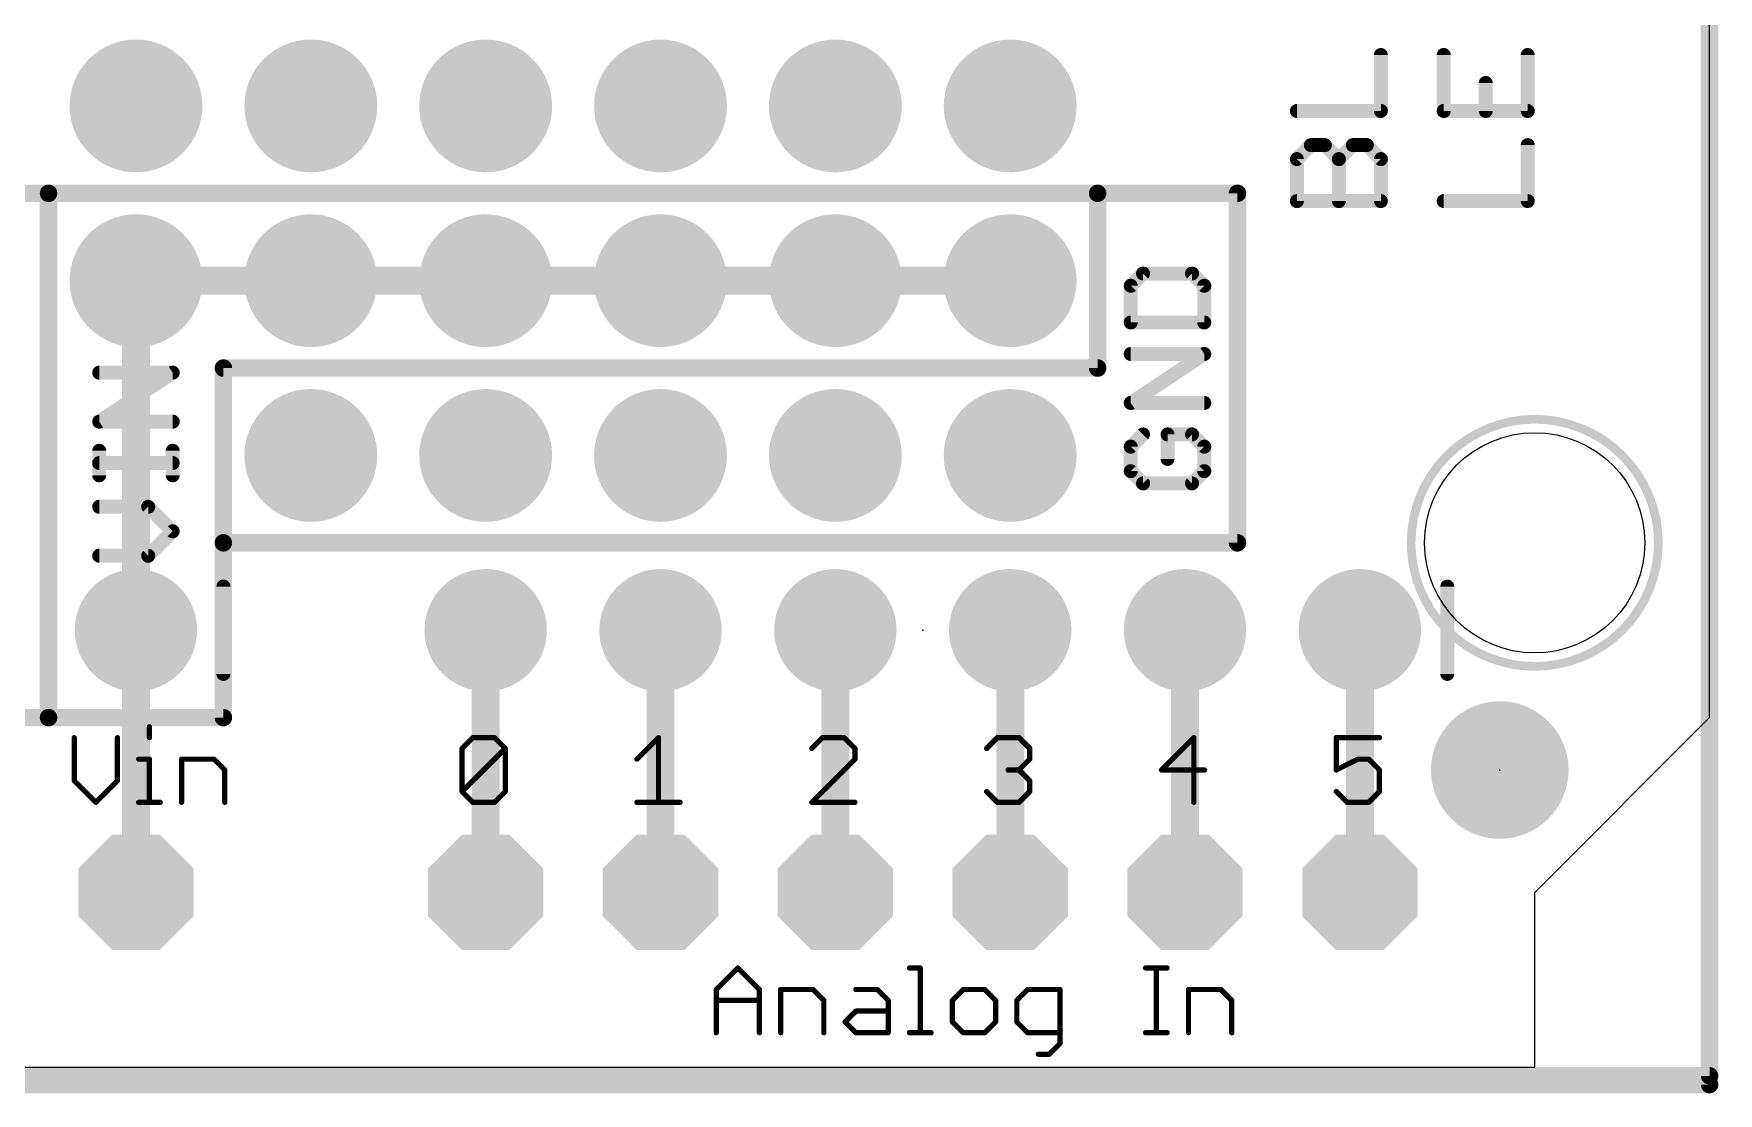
# Model space of a CAD drawing. Extents: x -0.1 to 68.7, y -0.4 to 53.6.
# Drawn here: x 44.23 to 68.71, y -0.38 to 15.02 of the extents above; entities that cross this region are included whole.
import ezdxf

# ---------------------------------------------------------------- set-up
doc = ezdxf.new("R2010")
doc.units = 0
for name, color, linetype in [('1', 12, 'CONTINUOUS'), ('16', 132, 'CONTINUOUS'), ('17', 110, 'CONTINUOUS'), ('18', 110, 'CONTINUOUS'), ('20', 4, 'CONTINUOUS'), ('21', 40, 'CONTINUOUS'), ('23', 53, 'CONTINUOUS'), ('41', 12, 'CONTINUOUS'), ('51', 253, 'CONTINUOUS')]:
    doc.layers.add(name, color=color, linetype=linetype)

# ---------------------------------------------------------------- blocks, each defined once
blk = doc.blocks.new('PIE')
at = {"const_width": 0.5}
blk.add_lwpolyline([(0, -0.25, 1), (0, 0.25, 1), (0, -0.25)], format="xyb", dxfattribs=at)
blk = doc.blocks.new('RECT')
blk.add_solid([(-0.5, -0.5), (0.5, -0.5), (-0.5, 0.5), (0.5, 0.5)])
blk = doc.blocks.new('ROUNDP')
at = {"const_width": 0.5}
blk.add_lwpolyline([(0, -0.25, 1), (0, 0.25, 1), (0, -0.25)], format="xyb", dxfattribs=at)
blk = doc.blocks.new('OCTAGONP')
at = {"const_width": 0.5}
blk.add_lwpolyline([(-0.25, -0.1036), (-0.25, 0.1036), (-0.1036, 0.25), (0.1036, 0.25), (0.25, 0.1036), (0.25, -0.1036), (0.1036, -0.25), (-0.1036, -0.25), (-0.25, -0.1036), (-0.25, 0.1036)], dxfattribs=at)
blk = doc.blocks.new('ROUNDV')
at = {"const_width": 0.5}
blk.add_lwpolyline([(0, -0.25, 1), (0, 0.25, 1), (0, -0.25)], format="xyb", dxfattribs=at)

msp = doc.modelspace()

# ---------------------------------------------------------------- linework, layer by layer
at = {"layer": '1'}
for points, const_width in [([(68.58, 53.34), (68.58, -0.127)], 0.254), ([(45.72, 6.35), (45.72, 11.43)], 0.4064), ([(45.72, 11.43), (48.26, 11.43)], 0.4064), ([(48.26, 11.43), (50.8, 11.43)], 0.4064), ([(50.8, 11.43), (53.34, 11.43)], 0.4064), ([(53.34, 11.43), (55.88, 11.43)], 0.4064), ([(55.88, 11.43), (58.42, 11.43)], 0.4064), ([(45.72, 6.35), (45.72, 2.54)], 0.4064), ([(50.8, 6.35), (50.8, 2.54)], 0.4064), ([(53.34, 6.35), (53.34, 2.54)], 0.4064), ([(55.88, 6.35), (55.88, 2.54)], 0.4064), ([(58.42, 6.35), (58.42, 2.54)], 0.4064), ([(60.96, 6.35), (60.96, 2.54)], 0.4064), ([(63.5, 2.54), (63.5, 6.35)], 0.4064), ([(68.58, -0.127), (0, -0.127)], 0.254)]:
    msp.add_lwpolyline(points, dxfattribs=dict(at, const_width=const_width))
for points, const_width in [([(45.8216, 11.43, 1), (45.6184, 11.43)], 0.2032), ([(45.72, 11.5316, 1), (45.72, 11.3284)], 0.2032), ([(48.26, 11.5316, 1), (48.26, 11.3284)], 0.2032), ([(48.26, 11.3284, 1), (48.26, 11.5316)], 0.2032), ([(50.8, 11.5316, 1), (50.8, 11.3284)], 0.2032), ([(50.8, 11.3284, 1), (50.8, 11.5316)], 0.2032), ([(53.34, 11.5316, 1), (53.34, 11.3284)], 0.2032), ([(53.34, 11.3284, 1), (53.34, 11.5316)], 0.2032), ([(55.88, 11.5316, 1), (55.88, 11.3284)], 0.2032), ([(55.88, 11.3284, 1), (55.88, 11.5316)], 0.2032), ([(58.42, 11.3284, 1), (58.42, 11.5316)], 0.2032), ([(45.8216, 6.35, 1), (45.6184, 6.35)], 0.2032), ([(45.6184, 6.35, 1), (45.8216, 6.35)], 0.2032), ([(50.9016, 6.35, 1), (50.6984, 6.35)], 0.2032), ([(53.4416, 6.35, 1), (53.2384, 6.35)], 0.2032), ([(55.9816, 6.35, 1), (55.7784, 6.35)], 0.2032), ([(58.5216, 6.35, 1), (58.3184, 6.35)], 0.2032), ([(61.0616, 6.35, 1), (60.8584, 6.35)], 0.2032), ([(63.6016, 6.35, 1), (63.3984, 6.35)], 0.2032), ([(45.6184, 2.54, 1), (45.8216, 2.54)], 0.2032), ([(50.6984, 2.54, 1), (50.9016, 2.54)], 0.2032), ([(53.2384, 2.54, 1), (53.4416, 2.54)], 0.2032), ([(55.7784, 2.54, 1), (55.9816, 2.54)], 0.2032), ([(58.3184, 2.54, 1), (58.5216, 2.54)], 0.2032), ([(60.8584, 2.54, 1), (61.0616, 2.54)], 0.2032), ([(63.3984, 2.54, 1), (63.6016, 2.54)], 0.2032), ([(68.58, -0.1905, 1), (68.58, -0.0635)], 0.127), ([(68.5165, -0.127, 1), (68.6435, -0.127)], 0.127)]:
    msp.add_lwpolyline(points, format="xyb", dxfattribs=dict(at, const_width=const_width))
at = {"layer": '16', "const_width": 0.254}
for points in [[(68.58, -0.254), (68.58, 53.467)], [(0, -0.254), (68.58, -0.254)]]:
    msp.add_lwpolyline(points, dxfattribs=at)
at = {"layer": '16', "const_width": 0.127}
for points in [[(68.5165, -0.254, 1), (68.6435, -0.254)], [(68.58, -0.3175, 1), (68.58, -0.1905)]]:
    msp.add_lwpolyline(points, format="xyb", dxfattribs=at)
at = {"layer": '20'}
for p, q in [((68.58, 5.08), (68.58, 37.846)), ((66.04, 2.54), (68.58, 5.08)), ((66.04, 0), (66.04, 2.54)), ((0, 0), (66.04, 0))]:
    msp.add_line(p, q, dxfattribs=at)
msp.add_circle((66.04, 7.62), 1.6, dxfattribs=at)
at = {"layer": '21'}
for points, const_width in [([(63.8048, 13.8968), (63.8048, 14.7103)], 0.2032), ([(64.7182, 14.7103), (64.7182, 13.8968)], 0.2032), ([(65.9384, 13.8968), (65.9384, 14.7103)], 0.2032), ([(65.3283, 13.8968), (65.3283, 14.3036)], 0.2032), ([(62.5846, 13.8968), (63.8048, 13.8968)], 0.2032), ([(64.7182, 13.8968), (65.9384, 13.8968)], 0.2032), ([(62.5846, 13.1972), (62.7879, 13.4006)], 0.2032), ([(62.7879, 13.4006), (62.9913, 13.4006)], 0.2032), ([(62.9913, 13.4006), (63.1947, 13.1972)], 0.2032), ([(63.1947, 13.1972), (63.3981, 13.4006)], 0.2032), ([(63.3981, 13.4006), (63.6014, 13.4006)], 0.2032), ([(63.6014, 13.4006), (63.8048, 13.1972)], 0.2032), ([(65.9384, 12.5871), (65.9384, 13.4006)], 0.2032), ([(62.5846, 12.5871), (62.5846, 13.1972)], 0.2032), ([(63.1947, 12.5871), (63.1947, 13.1972)], 0.2032), ([(63.8048, 13.1972), (63.8048, 12.5871)], 0.2032), ([(39.37, 12.7), (44.45, 12.7)], 0.254), ([(44.45, 12.7), (44.45, 5.08)], 0.254), ([(44.45, 12.7), (59.69, 12.7)], 0.254), ([(59.69, 12.7), (59.69, 10.16)], 0.254), ([(61.722, 12.7), (59.69, 12.7)], 0.254), ([(61.722, 7.62), (61.722, 12.7)], 0.254), ([(63.8048, 12.5871), (62.5846, 12.5871)], 0.2032), ([(64.7182, 12.5871), (65.9384, 12.5871)], 0.2032), ([(60.3496, 11.5342), (60.1717, 11.3563)], 0.2032), ([(61.0615, 11.5342), (60.3496, 11.5342)], 0.2032), ([(61.2394, 11.3563), (61.0615, 11.5342)], 0.2032), ([(60.1717, 11.3563), (60.1717, 10.8224)], 0.2032), ([(61.2394, 10.8224), (61.2394, 11.3563)], 0.2032), ([(60.1717, 10.8224), (61.2394, 10.8224)], 0.2032), ([(59.69, 10.16), (46.99, 10.16)], 0.254), ([(46.99, 10.16), (46.99, 7.62)], 0.254), ([(60.1717, 9.653), (61.2394, 10.3648)], 0.2032), ([(61.2394, 10.3648), (60.1717, 10.3648)], 0.2032), ([(45.1857, 9.3814), (46.2534, 10.0932)], 0.2032), ([(46.2534, 10.0932), (45.1857, 10.0932)], 0.2032), ([(61.2394, 9.653), (60.1717, 9.653)], 0.2032), ([(46.2534, 9.3814), (45.1857, 9.3814)], 0.2032), ([(45.1857, 8.6018), (45.1857, 8.9577)], 0.2032), ([(46.2534, 8.6018), (46.2534, 8.9577)], 0.2032), ([(60.3496, 9.1954), (60.1717, 9.0175)], 0.2032), ([(60.1717, 9.0175), (60.1717, 8.6616)], 0.2032), ([(61.0615, 9.1954), (60.7055, 9.1954)], 0.2032), ([(60.7055, 9.1954), (60.7055, 8.8395)], 0.2032), ([(61.2394, 9.0175), (61.0615, 9.1954)], 0.2032), ([(61.2394, 8.6616), (61.2394, 9.0175)], 0.2032), ([(46.2534, 8.7797), (45.1857, 8.7797)], 0.2032), ([(60.1717, 8.6616), (60.3496, 8.4836)], 0.2032), ([(60.3496, 8.4836), (61.0615, 8.4836)], 0.2032), ([(61.0615, 8.4836), (61.2394, 8.6616)], 0.2032), ([(45.8975, 8.1442), (45.1857, 8.1442)], 0.2032), ([(46.2534, 7.7883), (45.8975, 8.1442)], 0.2032), ([(45.8975, 7.4324), (46.2534, 7.7883)], 0.2032), ([(46.99, 7.62), (46.99, 5.08)], 0.254), ([(61.722, 7.62), (46.99, 7.62)], 0.254), ([(45.1857, 7.4324), (45.8975, 7.4324)], 0.2032), ([(39.37, 5.08), (44.45, 5.08)], 0.254), ([(46.99, 5.08), (44.45, 5.08)], 0.254), ([(45.9157, 4.9455), (45.9157, 4.7887)], 0.0762), ([(44.8234, 4.7887), (44.8234, 4.1616)], 0.0762), ([(45.4505, 4.1616), (45.4505, 4.7887)], 0.0762), ([(50.4571, 4.6319), (50.6139, 4.7887)], 0.0762), ([(50.4571, 4.0049), (50.4571, 4.6319)], 0.0762), ([(50.4571, 4.0049), (51.0842, 4.6319)], 0.0762), ([(50.6139, 4.7887), (50.9274, 4.7887)], 0.0762), ([(50.9274, 4.7887), (51.0842, 4.6319)], 0.0762), ([(51.0842, 4.6319), (51.0842, 4.0049)], 0.0762), ([(52.9971, 4.4752), (53.3106, 4.7887)], 0.0762), ([(53.3106, 4.7887), (53.3106, 3.8481)], 0.0762), ([(55.6939, 4.7887), (55.5371, 4.6319)], 0.0762), ([(56.0074, 4.7887), (55.6939, 4.7887)], 0.0762), ([(56.1642, 4.6319), (56.0074, 4.7887)], 0.0762), ([(56.1642, 4.4752), (56.1642, 4.6319)], 0.0762), ([(58.0771, 4.6319), (58.2339, 4.7887)], 0.0762), ([(58.2339, 4.7887), (58.5474, 4.7887)], 0.0762), ([(58.5474, 4.7887), (58.7042, 4.6319)], 0.0762), ([(58.7042, 4.6319), (58.7042, 4.4752)], 0.0762), ([(61.0874, 4.7887), (60.6171, 4.3184)], 0.0762), ([(61.0874, 3.8481), (61.0874, 4.7887)], 0.0762), ([(63.7842, 4.7887), (63.1571, 4.7887)], 0.0762), ([(63.1571, 4.7887), (63.1571, 4.3184)], 0.0762), ([(45.7589, 4.4752), (45.9157, 4.4752)], 0.0762), ([(45.9157, 4.4752), (45.9157, 3.8481)], 0.0762), ([(46.3826, 3.8481), (46.3826, 4.4752)], 0.0762), ([(46.3826, 4.4752), (46.8529, 4.4752)], 0.0762), ([(46.8529, 4.4752), (47.0097, 4.3184)], 0.0762), ([(55.5371, 3.8481), (56.1642, 4.4752)], 0.0762), ([(58.7042, 4.4752), (58.5474, 4.3184)], 0.0762), ([(63.1571, 4.3184), (63.4706, 4.4752)], 0.0762), ([(63.4706, 4.4752), (63.6274, 4.4752)], 0.0762), ([(63.6274, 4.4752), (63.7842, 4.3184)], 0.0762), ([(44.8234, 4.1616), (45.1369, 3.8481)], 0.0762), ([(45.1369, 3.8481), (45.4505, 4.1616)], 0.0762), ([(47.0097, 4.3184), (47.0097, 3.8481)], 0.0762), ([(58.5474, 4.3184), (58.3906, 4.3184)], 0.0762), ([(58.5474, 4.3184), (58.7042, 4.1616)], 0.0762), ([(58.7042, 4.1616), (58.7042, 4.0049)], 0.0762), ([(60.6171, 4.3184), (61.2442, 4.3184)], 0.0762), ([(63.7842, 4.3184), (63.7842, 4.0049)], 0.0762), ([(50.6139, 3.8481), (50.4571, 4.0049)], 0.0762), ([(51.0842, 4.0049), (50.9274, 3.8481)], 0.0762), ([(58.2339, 3.8481), (58.0771, 4.0049)], 0.0762), ([(58.7042, 4.0049), (58.5474, 3.8481)], 0.0762), ([(63.3139, 3.8481), (63.1571, 4.0049)], 0.0762), ([(63.7842, 4.0049), (63.6274, 3.8481)], 0.0762), ([(45.7589, 3.8481), (46.0725, 3.8481)], 0.0762), ([(50.9274, 3.8481), (50.6139, 3.8481)], 0.0762), ([(52.9971, 3.8481), (53.6242, 3.8481)], 0.0762), ([(56.1642, 3.8481), (55.5371, 3.8481)], 0.0762), ([(58.5474, 3.8481), (58.2339, 3.8481)], 0.0762), ([(63.6274, 3.8481), (63.3139, 3.8481)], 0.0762), ([(54.1502, 1.1275), (54.4637, 1.441)], 0.0762), ([(54.4637, 1.441), (54.7773, 1.1275)], 0.0762), ([(56.9568, 1.441), (57.1135, 1.441)], 0.0762), ([(57.1135, 1.441), (57.1135, 0.5004)], 0.0762), ([(60.387, 1.441), (60.7005, 1.441)], 0.0762), ([(60.5438, 0.5004), (60.5438, 1.441)], 0.0762), ([(54.1502, 0.5004), (54.1502, 1.1275)], 0.0762), ([(54.1502, 0.9707), (54.7773, 0.9707)], 0.0762), ([(54.7773, 1.1275), (54.7773, 0.5004)], 0.0762), ([(55.0857, 0.5004), (55.0857, 1.1275)], 0.0762), ([(55.0857, 1.1275), (55.556, 1.1275)], 0.0762), ([(55.556, 1.1275), (55.7128, 0.9707)], 0.0762), ([(55.7128, 0.9707), (55.7128, 0.5004)], 0.0762), ([(56.178, 1.1275), (56.4915, 1.1275)], 0.0762), ([(56.4915, 1.1275), (56.6483, 0.9707)], 0.0762), ([(56.6483, 0.9707), (56.6483, 0.5004)], 0.0762), ([(57.7372, 1.1275), (57.5804, 0.9707)], 0.0762), ([(57.5804, 0.9707), (57.5804, 0.6572)], 0.0762), ([(58.0507, 1.1275), (57.7372, 1.1275)], 0.0762), ([(58.2075, 0.9707), (58.0507, 1.1275)], 0.0762), ([(58.2075, 0.6572), (58.2075, 0.9707)], 0.0762), ([(58.6727, 1.1275), (58.516, 0.9707)], 0.0762), ([(58.516, 0.9707), (58.516, 0.6572)], 0.0762), ([(59.143, 1.1275), (58.6727, 1.1275)], 0.0762), ([(59.143, 0.3436), (59.143, 1.1275)], 0.0762), ([(61.0107, 0.5004), (61.0107, 1.1275)], 0.0762), ([(61.0107, 1.1275), (61.481, 1.1275)], 0.0762), ([(61.481, 1.1275), (61.6377, 0.9707)], 0.0762), ([(61.6377, 0.9707), (61.6377, 0.5004)], 0.0762), ([(56.0212, 0.6572), (56.178, 0.8139)], 0.0762), ([(56.178, 0.8139), (56.6483, 0.8139)], 0.0762), ([(56.178, 0.5004), (56.0212, 0.6572)], 0.0762), ([(56.6483, 0.5004), (56.178, 0.5004)], 0.0762), ([(56.9568, 0.5004), (57.2703, 0.5004)], 0.0762), ([(57.5804, 0.6572), (57.7372, 0.5004)], 0.0762), ([(57.7372, 0.5004), (58.0507, 0.5004)], 0.0762), ([(58.0507, 0.5004), (58.2075, 0.6572)], 0.0762), ([(58.516, 0.6572), (58.6727, 0.5004)], 0.0762), ([(58.6727, 0.5004), (59.143, 0.5004)], 0.0762), ([(60.387, 0.5004), (60.7005, 0.5004)], 0.0762), ([(58.9863, 0.1869), (59.143, 0.3436)], 0.0762), ([(58.8295, 0.1869), (58.9863, 0.1869)], 0.0762)]:
    msp.add_lwpolyline(points, dxfattribs=dict(at, const_width=const_width))
for points, const_width in [([(63.8556, 14.7103, 1), (63.754, 14.7103)], 0.1016), ([(64.769, 14.7103, 1), (64.6674, 14.7103)], 0.1016), ([(65.9892, 14.7103, 1), (65.8876, 14.7103)], 0.1016), ([(65.3791, 14.3036, 1), (65.2775, 14.3036)], 0.1016), ([(62.5846, 13.9476, 1), (62.5846, 13.846)], 0.1016), ([(63.8048, 13.846, 1), (63.8048, 13.9476)], 0.1016), ([(64.7182, 13.9476, 1), (64.7182, 13.846)], 0.1016), ([(65.9384, 13.846, 1), (65.9384, 13.9476)], 0.1016), ([(63.754, 13.8968, 1), (63.8556, 13.8968)], 0.1016), ([(64.6674, 13.8968, 1), (64.769, 13.8968)], 0.1016), ([(65.2775, 13.8968, 1), (65.3791, 13.8968)], 0.1016), ([(65.8876, 13.8968, 1), (65.9892, 13.8968)], 0.1016), ([(62.7879, 13.4514, 1), (62.7879, 13.3498)], 0.1016), ([(62.8239, 13.3647, 1), (62.752, 13.4365)], 0.1016), ([(63.0272, 13.4365, 1), (62.9554, 13.3647)], 0.1016), ([(62.9913, 13.3498, 1), (62.9913, 13.4514)], 0.1016), ([(63.3981, 13.4514, 1), (63.3981, 13.3498)], 0.1016), ([(63.434, 13.3647, 1), (63.3621, 13.4365)], 0.1016), ([(63.6373, 13.4365, 1), (63.5655, 13.3647)], 0.1016), ([(63.6014, 13.3498, 1), (63.6014, 13.4514)], 0.1016), ([(65.9892, 13.4006, 1), (65.8876, 13.4006)], 0.1016), ([(62.5486, 13.2332, 1), (62.6205, 13.1613)], 0.1016), ([(62.6354, 13.1972, 1), (62.5338, 13.1972)], 0.1016), ([(63.2455, 13.1972, 1), (63.1439, 13.1972)], 0.1016), ([(63.1588, 13.2332, 1), (63.2306, 13.1613)], 0.1016), ([(63.1588, 13.1613, 1), (63.2306, 13.2332)], 0.1016), ([(63.8556, 13.1972, 1), (63.754, 13.1972)], 0.1016), ([(63.7689, 13.1613, 1), (63.8407, 13.2332)], 0.1016), ([(44.5135, 12.7, 1), (44.3865, 12.7)], 0.127), ([(44.45, 12.7635, 1), (44.45, 12.6365)], 0.127), ([(44.45, 12.6365, 1), (44.45, 12.7635)], 0.127), ([(59.7535, 12.7, 1), (59.6265, 12.7)], 0.127), ([(59.69, 12.7635, 1), (59.69, 12.6365)], 0.127), ([(59.69, 12.6365, 1), (59.69, 12.7635)], 0.127), ([(61.7855, 12.7, 1), (61.6585, 12.7)], 0.127), ([(61.722, 12.6365, 1), (61.722, 12.7635)], 0.127), ([(62.5846, 12.6379, 1), (62.5846, 12.5363)], 0.1016), ([(62.5338, 12.5871, 1), (62.6354, 12.5871)], 0.1016), ([(63.1439, 12.5871, 1), (63.2455, 12.5871)], 0.1016), ([(63.754, 12.5871, 1), (63.8556, 12.5871)], 0.1016), ([(63.8048, 12.5363, 1), (63.8048, 12.6379)], 0.1016), ([(64.7182, 12.6379, 1), (64.7182, 12.5363)], 0.1016), ([(65.8876, 12.5871, 1), (65.9892, 12.5871)], 0.1016), ([(65.9384, 12.5363, 1), (65.9384, 12.6379)], 0.1016), ([(60.3496, 11.585, 1), (60.3496, 11.4834)], 0.1016), ([(60.3856, 11.4983, 1), (60.3137, 11.5701)], 0.1016), ([(61.0974, 11.5701, 1), (61.0255, 11.4983)], 0.1016), ([(61.0615, 11.4834, 1), (61.0615, 11.585)], 0.1016), ([(60.2225, 11.3563, 1), (60.1209, 11.3563)], 0.1016), ([(60.1358, 11.3922, 1), (60.2076, 11.3203)], 0.1016), ([(61.2902, 11.3563, 1), (61.1886, 11.3563)], 0.1016), ([(61.2035, 11.3203, 1), (61.2753, 11.3922)], 0.1016), ([(60.1717, 10.8732, 1), (60.1717, 10.7716)], 0.1016), ([(60.1209, 10.8224, 1), (60.2225, 10.8224)], 0.1016), ([(61.1886, 10.8224, 1), (61.2902, 10.8224)], 0.1016), ([(61.2394, 10.7716, 1), (61.2394, 10.8732)], 0.1016), ([(46.99, 10.2235, 1), (46.99, 10.0965)], 0.127), ([(47.0535, 10.16, 1), (46.9265, 10.16)], 0.127), ([(59.69, 10.0965, 1), (59.69, 10.2235)], 0.127), ([(60.1717, 10.4156, 1), (60.1717, 10.314)], 0.1016), ([(61.2676, 10.3225, 1), (61.2112, 10.4071)], 0.1016), ([(61.2394, 10.314, 1), (61.2394, 10.4156)], 0.1016), ([(45.1857, 10.144, 1), (45.1857, 10.0424)], 0.1016), ([(46.2816, 10.0509, 1), (46.2252, 10.1355)], 0.1016), ([(46.2534, 10.0424, 1), (46.2534, 10.144)], 0.1016), ([(59.6265, 10.16, 1), (59.7535, 10.16)], 0.127), ([(60.1717, 9.7038, 1), (60.1717, 9.6022)], 0.1016), ([(60.1435, 9.6953, 1), (60.1999, 9.6107)], 0.1016), ([(61.2394, 9.6022, 1), (61.2394, 9.7038)], 0.1016), ([(45.1857, 9.4322, 1), (45.1857, 9.3306)], 0.1016), ([(45.1575, 9.4237, 1), (45.2139, 9.3391)], 0.1016), ([(46.2534, 9.3306, 1), (46.2534, 9.4322)], 0.1016), ([(45.2365, 8.9577, 1), (45.1349, 8.9577)], 0.1016), ([(46.3042, 8.9577, 1), (46.2026, 8.9577)], 0.1016), ([(60.2225, 9.0175, 1), (60.1209, 9.0175)], 0.1016), ([(60.1358, 9.0534, 1), (60.2076, 8.9815)], 0.1016), ([(60.3856, 9.1595, 1), (60.3137, 9.2313)], 0.1016), ([(60.7055, 9.2462, 1), (60.7055, 9.1446)], 0.1016), ([(60.7563, 9.1954, 1), (60.6547, 9.1954)], 0.1016), ([(61.0974, 9.2313, 1), (61.0255, 9.1595)], 0.1016), ([(61.0615, 9.1446, 1), (61.0615, 9.2462)], 0.1016), ([(61.2902, 9.0175, 1), (61.1886, 9.0175)], 0.1016), ([(61.2035, 8.9815, 1), (61.2753, 9.0534)], 0.1016), ([(45.1857, 8.8306, 1), (45.1857, 8.7289)], 0.1016), ([(46.2534, 8.7289, 1), (46.2534, 8.8306)], 0.1016), ([(60.6547, 8.8395, 1), (60.7563, 8.8395)], 0.1016), ([(45.1349, 8.6018, 1), (45.2365, 8.6018)], 0.1016), ([(46.2026, 8.6018, 1), (46.3042, 8.6018)], 0.1016), ([(60.2076, 8.6975, 1), (60.1358, 8.6256)], 0.1016), ([(60.1209, 8.6616, 1), (60.2225, 8.6616)], 0.1016), ([(60.3496, 8.5344, 1), (60.3496, 8.4328)], 0.1016), ([(60.3137, 8.4477, 1), (60.3856, 8.5195)], 0.1016), ([(61.0255, 8.5195, 1), (61.0974, 8.4477)], 0.1016), ([(61.0615, 8.4328, 1), (61.0615, 8.5344)], 0.1016), ([(61.1886, 8.6616, 1), (61.2902, 8.6616)], 0.1016), ([(61.2753, 8.6256, 1), (61.2035, 8.6975)], 0.1016), ([(45.1857, 8.195, 1), (45.1857, 8.0934)], 0.1016), ([(45.9334, 8.1801, 1), (45.8616, 8.1083)], 0.1016), ([(45.8975, 8.0934, 1), (45.8975, 8.195)], 0.1016), ([(46.2893, 7.7524, 1), (46.2175, 7.8242)], 0.1016), ([(46.2175, 7.7524, 1), (46.2893, 7.8242)], 0.1016), ([(47.0535, 7.62, 1), (46.9265, 7.62)], 0.127), ([(46.99, 7.6835, 1), (46.99, 7.5565)], 0.127), ([(46.9265, 7.62, 1), (47.0535, 7.62)], 0.127), ([(61.6585, 7.62, 1), (61.7855, 7.62)], 0.127), ([(61.722, 7.5565, 1), (61.722, 7.6835)], 0.127), ([(45.1857, 7.4832, 1), (45.1857, 7.3816)], 0.1016), ([(45.8616, 7.4683, 1), (45.9334, 7.3965)], 0.1016), ([(45.8975, 7.3816, 1), (45.8975, 7.4832)], 0.1016), ([(44.45, 5.1435, 1), (44.45, 5.0165)], 0.127), ([(44.3865, 5.08, 1), (44.5135, 5.08)], 0.127), ([(44.45, 5.0165, 1), (44.45, 5.1435)], 0.127), ([(46.9265, 5.08, 1), (47.0535, 5.08)], 0.127), ([(46.99, 5.0165, 1), (46.99, 5.1435)], 0.127), ([(45.9347, 4.9455, 1), (45.8966, 4.9455)], 0.0381), ([(44.8424, 4.7887, 1), (44.8043, 4.7887)], 0.0381), ([(45.4695, 4.7887, 1), (45.4314, 4.7887)], 0.0381), ([(45.8966, 4.7887, 1), (45.9347, 4.7887)], 0.0381), ([(50.4762, 4.6319, 1), (50.4381, 4.6319)], 0.0381), ([(50.4436, 4.6454, 1), (50.4706, 4.6185)], 0.0381), ([(50.6139, 4.8078, 1), (50.6139, 4.7697)], 0.0381), ([(50.6273, 4.7752, 1), (50.6004, 4.8022)], 0.0381), ([(50.9409, 4.8022, 1), (50.9139, 4.7752)], 0.0381), ([(50.9274, 4.7697, 1), (50.9274, 4.8078)], 0.0381), ([(51.1032, 4.6319, 1), (51.0651, 4.6319)], 0.0381), ([(51.0976, 4.6185, 1), (51.0707, 4.6454)], 0.0381), ([(51.0707, 4.6185, 1), (51.0976, 4.6454)], 0.0381), ([(53.3297, 4.7887, 1), (53.2916, 4.7887)], 0.0381), ([(53.3241, 4.7752, 1), (53.2972, 4.8022)], 0.0381), ([(55.5236, 4.6454, 1), (55.5506, 4.6185)], 0.0381), ([(55.6939, 4.8078, 1), (55.6939, 4.7697)], 0.0381), ([(55.7073, 4.7752, 1), (55.6804, 4.8022)], 0.0381), ([(56.0209, 4.8022, 1), (55.9939, 4.7752)], 0.0381), ([(56.0074, 4.7697, 1), (56.0074, 4.8078)], 0.0381), ([(56.1832, 4.6319, 1), (56.1451, 4.6319)], 0.0381), ([(56.1507, 4.6185, 1), (56.1776, 4.6454)], 0.0381), ([(58.0636, 4.6454, 1), (58.0906, 4.6185)], 0.0381), ([(58.2339, 4.8078, 1), (58.2339, 4.7697)], 0.0381), ([(58.2473, 4.7752, 1), (58.2204, 4.8022)], 0.0381), ([(58.5609, 4.8022, 1), (58.5339, 4.7752)], 0.0381), ([(58.5474, 4.7697, 1), (58.5474, 4.8078)], 0.0381), ([(58.7232, 4.6319, 1), (58.6851, 4.6319)], 0.0381), ([(58.6907, 4.6185, 1), (58.7176, 4.6454)], 0.0381), ([(61.1065, 4.7887, 1), (61.0684, 4.7887)], 0.0381), ([(61.1009, 4.7752, 1), (61.0739, 4.8022)], 0.0381), ([(63.1761, 4.7887, 1), (63.138, 4.7887)], 0.0381), ([(63.1571, 4.8078, 1), (63.1571, 4.7697)], 0.0381), ([(63.7842, 4.7697, 1), (63.7842, 4.8078)], 0.0381), ([(45.7589, 4.4942, 1), (45.7589, 4.4561)], 0.0381), ([(45.9347, 4.4752, 1), (45.8966, 4.4752)], 0.0381), ([(45.9157, 4.4561, 1), (45.9157, 4.4942)], 0.0381), ([(46.4016, 4.4752, 1), (46.3635, 4.4752)], 0.0381), ([(46.3826, 4.4942, 1), (46.3826, 4.4561)], 0.0381), ([(46.8664, 4.4886, 1), (46.8394, 4.4617)], 0.0381), ([(46.8529, 4.4561, 1), (46.8529, 4.4942)], 0.0381), ([(52.9836, 4.4886, 1), (53.0106, 4.4617)], 0.0381), ([(56.1451, 4.4752, 1), (56.1832, 4.4752)], 0.0381), ([(56.1776, 4.4617, 1), (56.1507, 4.4886)], 0.0381), ([(58.6851, 4.4752, 1), (58.7232, 4.4752)], 0.0381), ([(58.7176, 4.4617, 1), (58.6907, 4.4886)], 0.0381), ([(63.4706, 4.4942, 1), (63.4706, 4.4561)], 0.0381), ([(63.4792, 4.4581, 1), (63.4621, 4.4922)], 0.0381), ([(63.6409, 4.4886, 1), (63.6139, 4.4617)], 0.0381), ([(63.6274, 4.4561, 1), (63.6274, 4.4942)], 0.0381), ([(44.8043, 4.1616, 1), (44.8424, 4.1616)], 0.0381), ([(44.8369, 4.1751, 1), (44.8099, 4.1482)], 0.0381), ([(45.4314, 4.1616, 1), (45.4695, 4.1616)], 0.0381), ([(45.4639, 4.1482, 1), (45.437, 4.1751)], 0.0381), ([(47.0287, 4.3184, 1), (46.9906, 4.3184)], 0.0381), ([(46.9962, 4.3049, 1), (47.0231, 4.3319)], 0.0381), ([(58.3906, 4.3375, 1), (58.3906, 4.2994)], 0.0381), ([(58.5609, 4.3319, 1), (58.5339, 4.3049)], 0.0381), ([(58.5339, 4.3319, 1), (58.5609, 4.3049)], 0.0381), ([(58.5474, 4.2994, 1), (58.5474, 4.3375)], 0.0381), ([(58.7232, 4.1616, 1), (58.6851, 4.1616)], 0.0381), ([(58.6907, 4.1482, 1), (58.7176, 4.1751)], 0.0381), ([(60.6171, 4.3375, 1), (60.6171, 4.2994)], 0.0381), ([(60.6036, 4.3319, 1), (60.6306, 4.3049)], 0.0381), ([(61.2442, 4.2994, 1), (61.2442, 4.3375)], 0.0381), ([(63.138, 4.3184, 1), (63.1761, 4.3184)], 0.0381), ([(63.1486, 4.3354, 1), (63.1656, 4.3014)], 0.0381), ([(63.8032, 4.3184, 1), (63.7651, 4.3184)], 0.0381), ([(63.7707, 4.3049, 1), (63.7976, 4.3319)], 0.0381), ([(50.4706, 4.0183, 1), (50.4436, 3.9914)], 0.0381), ([(50.4436, 4.0183, 1), (50.4706, 3.9914)], 0.0381), ([(50.4381, 4.0049, 1), (50.4762, 4.0049)], 0.0381), ([(51.0651, 4.0049, 1), (51.1032, 4.0049)], 0.0381), ([(51.0976, 3.9914, 1), (51.0707, 4.0183)], 0.0381), ([(58.0906, 4.0183, 1), (58.0636, 3.9914)], 0.0381), ([(58.6851, 4.0049, 1), (58.7232, 4.0049)], 0.0381), ([(58.7176, 3.9914, 1), (58.6907, 4.0183)], 0.0381), ([(63.1706, 4.0183, 1), (63.1436, 3.9914)], 0.0381), ([(63.7651, 4.0049, 1), (63.8032, 4.0049)], 0.0381), ([(63.7976, 3.9914, 1), (63.7707, 4.0183)], 0.0381), ([(45.1235, 3.8616, 1), (45.1504, 3.8346)], 0.0381), ([(45.1235, 3.8346, 1), (45.1504, 3.8616)], 0.0381), ([(45.7589, 3.8672, 1), (45.7589, 3.8291)], 0.0381), ([(45.8966, 3.8481, 1), (45.9347, 3.8481)], 0.0381), ([(46.0725, 3.8291, 1), (46.0725, 3.8672)], 0.0381), ([(46.3635, 3.8481, 1), (46.4016, 3.8481)], 0.0381), ([(46.9906, 3.8481, 1), (47.0287, 3.8481)], 0.0381), ([(50.6139, 3.8672, 1), (50.6139, 3.8291)], 0.0381), ([(50.6004, 3.8346, 1), (50.6273, 3.8616)], 0.0381), ([(50.9139, 3.8616, 1), (50.9409, 3.8346)], 0.0381), ([(50.9274, 3.8291, 1), (50.9274, 3.8672)], 0.0381), ([(52.9971, 3.8672, 1), (52.9971, 3.8291)], 0.0381), ([(53.2916, 3.8481, 1), (53.3297, 3.8481)], 0.0381), ([(53.6242, 3.8291, 1), (53.6242, 3.8672)], 0.0381), ([(55.5371, 3.8672, 1), (55.5371, 3.8291)], 0.0381), ([(55.5236, 3.8616, 1), (55.5506, 3.8346)], 0.0381), ([(56.1642, 3.8291, 1), (56.1642, 3.8672)], 0.0381), ([(58.2339, 3.8672, 1), (58.2339, 3.8291)], 0.0381), ([(58.2204, 3.8346, 1), (58.2473, 3.8616)], 0.0381), ([(58.5339, 3.8616, 1), (58.5609, 3.8346)], 0.0381), ([(58.5474, 3.8291, 1), (58.5474, 3.8672)], 0.0381), ([(61.0684, 3.8481, 1), (61.1065, 3.8481)], 0.0381), ([(63.3139, 3.8672, 1), (63.3139, 3.8291)], 0.0381), ([(63.3004, 3.8346, 1), (63.3273, 3.8616)], 0.0381), ([(63.6139, 3.8616, 1), (63.6409, 3.8346)], 0.0381), ([(63.6274, 3.8291, 1), (63.6274, 3.8672)], 0.0381), ([(54.4772, 1.4545, 1), (54.4503, 1.4275)], 0.0381), ([(54.4772, 1.4275, 1), (54.4503, 1.4545)], 0.0381), ([(56.9568, 1.4601, 1), (56.9568, 1.422)], 0.0381), ([(57.1326, 1.441, 1), (57.0945, 1.441)], 0.0381), ([(57.1135, 1.422, 1), (57.1135, 1.4601)], 0.0381), ([(60.387, 1.4601, 1), (60.387, 1.422)], 0.0381), ([(60.5628, 1.441, 1), (60.5247, 1.441)], 0.0381), ([(60.7005, 1.422, 1), (60.7005, 1.4601)], 0.0381), ([(54.1502, 0.9898, 1), (54.1502, 0.9516)], 0.0381), ([(54.1693, 1.1275, 1), (54.1312, 1.1275)], 0.0381), ([(54.1367, 1.1409, 1), (54.1637, 1.114)], 0.0381), ([(54.7963, 1.1275, 1), (54.7582, 1.1275)], 0.0381), ([(54.7638, 1.114, 1), (54.7907, 1.1409)], 0.0381), ([(54.7773, 0.9516, 1), (54.7773, 0.9898)], 0.0381), ([(55.1048, 1.1275, 1), (55.0667, 1.1275)], 0.0381), ([(55.0857, 1.1465, 1), (55.0857, 1.1084)], 0.0381), ([(55.5695, 1.1409, 1), (55.5425, 1.114)], 0.0381), ([(55.556, 1.1084, 1), (55.556, 1.1465)], 0.0381), ([(55.7318, 0.9707, 1), (55.6937, 0.9707)], 0.0381), ([(55.6993, 0.9572, 1), (55.7263, 0.9842)], 0.0381), ([(56.178, 1.1465, 1), (56.178, 1.1084)], 0.0381), ([(56.505, 1.1409, 1), (56.4781, 1.114)], 0.0381), ([(56.4915, 1.1084, 1), (56.4915, 1.1465)], 0.0381), ([(56.6674, 0.9707, 1), (56.6293, 0.9707)], 0.0381), ([(56.6348, 0.9572, 1), (56.6618, 0.9842)], 0.0381), ([(57.5995, 0.9707, 1), (57.5614, 0.9707)], 0.0381), ([(57.567, 0.9842, 1), (57.5939, 0.9572)], 0.0381), ([(57.7372, 1.1465, 1), (57.7372, 1.1084)], 0.0381), ([(57.7507, 1.114, 1), (57.7237, 1.1409)], 0.0381), ([(58.0642, 1.1409, 1), (58.0373, 1.114)], 0.0381), ([(58.0507, 1.1084, 1), (58.0507, 1.1465)], 0.0381), ([(58.2266, 0.9707, 1), (58.1885, 0.9707)], 0.0381), ([(58.194, 0.9572, 1), (58.221, 0.9842)], 0.0381), ([(58.535, 0.9707, 1), (58.4969, 0.9707)], 0.0381), ([(58.5025, 0.9842, 1), (58.5294, 0.9572)], 0.0381), ([(58.6727, 1.1465, 1), (58.6727, 1.1084)], 0.0381), ([(58.6862, 1.114, 1), (58.6592, 1.1409)], 0.0381), ([(59.1621, 1.1275, 1), (59.124, 1.1275)], 0.0381), ([(59.143, 1.1084, 1), (59.143, 1.1465)], 0.0381), ([(61.0297, 1.1275, 1), (60.9916, 1.1275)], 0.0381), ([(61.0107, 1.1465, 1), (61.0107, 1.1084)], 0.0381), ([(61.4944, 1.1409, 1), (61.4675, 1.114)], 0.0381), ([(61.481, 1.1084, 1), (61.481, 1.1465)], 0.0381), ([(61.6568, 0.9707, 1), (61.6187, 0.9707)], 0.0381), ([(61.6243, 0.9572, 1), (61.6512, 0.9842)], 0.0381), ([(56.178, 0.833, 1), (56.178, 0.7949)], 0.0381), ([(56.1915, 0.8005, 1), (56.1645, 0.8274)], 0.0381), ([(56.6483, 0.7949, 1), (56.6483, 0.833)], 0.0381), ([(54.1312, 0.5004, 1), (54.1693, 0.5004)], 0.0381), ([(54.7582, 0.5004, 1), (54.7963, 0.5004)], 0.0381), ([(55.0667, 0.5004, 1), (55.1048, 0.5004)], 0.0381), ([(55.6937, 0.5004, 1), (55.7318, 0.5004)], 0.0381), ([(56.0347, 0.6706, 1), (56.0078, 0.6437)], 0.0381), ([(56.0078, 0.6706, 1), (56.0347, 0.6437)], 0.0381), ([(56.178, 0.5195, 1), (56.178, 0.4814)], 0.0381), ([(56.1645, 0.4869, 1), (56.1915, 0.5139)], 0.0381), ([(56.6293, 0.5004, 1), (56.6674, 0.5004)], 0.0381), ([(56.6483, 0.4814, 1), (56.6483, 0.5195)], 0.0381), ([(56.9568, 0.5195, 1), (56.9568, 0.4814)], 0.0381), ([(57.0945, 0.5004, 1), (57.1326, 0.5004)], 0.0381), ([(57.2703, 0.4814, 1), (57.2703, 0.5195)], 0.0381), ([(57.5614, 0.6572, 1), (57.5995, 0.6572)], 0.0381), ([(57.5939, 0.6706, 1), (57.567, 0.6437)], 0.0381), ([(57.7372, 0.5195, 1), (57.7372, 0.4814)], 0.0381), ([(57.7237, 0.4869, 1), (57.7507, 0.5139)], 0.0381), ([(58.0373, 0.5139, 1), (58.0642, 0.4869)], 0.0381), ([(58.0507, 0.4814, 1), (58.0507, 0.5195)], 0.0381), ([(58.1885, 0.6572, 1), (58.2266, 0.6572)], 0.0381), ([(58.221, 0.6437, 1), (58.194, 0.6706)], 0.0381), ([(58.4969, 0.6572, 1), (58.535, 0.6572)], 0.0381), ([(58.5294, 0.6706, 1), (58.5025, 0.6437)], 0.0381), ([(58.6727, 0.5195, 1), (58.6727, 0.4814)], 0.0381), ([(58.6592, 0.4869, 1), (58.6862, 0.5139)], 0.0381), ([(59.143, 0.4814, 1), (59.143, 0.5195)], 0.0381), ([(60.387, 0.5195, 1), (60.387, 0.4814)], 0.0381), ([(60.5247, 0.5004, 1), (60.5628, 0.5004)], 0.0381), ([(60.7005, 0.4814, 1), (60.7005, 0.5195)], 0.0381), ([(60.9916, 0.5004, 1), (61.0297, 0.5004)], 0.0381), ([(61.6187, 0.5004, 1), (61.6568, 0.5004)], 0.0381), ([(59.124, 0.3436, 1), (59.1621, 0.3436)], 0.0381), ([(59.1565, 0.3302, 1), (59.1296, 0.3571)], 0.0381), ([(58.8295, 0.2059, 1), (58.8295, 0.1678)], 0.0381), ([(58.9728, 0.2003, 1), (58.9997, 0.1734)], 0.0381), ([(58.9863, 0.1678, 1), (58.9863, 0.2059)], 0.0381)]:
    msp.add_lwpolyline(points, format="xyb", dxfattribs=dict(at, const_width=const_width))
at = {"layer": '23'}
for p in [(57.15, 6.35), (65.532, 4.318)]:
    msp.add_point(p, dxfattribs=at)
at = {"layer": '41'}
for points, const_width in [([(65.532, 5.068, 0.4142), (64.782, 4.318)], 0.5), ([(66.282, 4.318, 0.4142), (65.532, 5.068)], 0.5), ([(65.532, 5.193, 1), (65.532, 4.943)], 0.25), ([(65.532, 4.943, 1), (65.532, 5.193)], 0.25), ([(64.782, 4.318, 0.4142), (65.532, 3.568)], 0.5), ([(64.907, 4.318, 1), (64.657, 4.318)], 0.25), ([(64.657, 4.318, 1), (64.907, 4.318)], 0.25), ([(65.532, 3.568, 0.4142), (66.282, 4.318)], 0.5), ([(66.407, 4.318, 1), (66.157, 4.318)], 0.25), ([(66.157, 4.318, 1), (66.407, 4.318)], 0.25), ([(65.532, 3.693, 1), (65.532, 3.443)], 0.25), ([(65.532, 3.443, 1), (65.532, 3.693)], 0.25)]:
    msp.add_lwpolyline(points, format="xyb", dxfattribs=dict(at, const_width=const_width))
at = {"layer": '51'}
for p, q in [((68.58, 5.08), (68.58, 37.846)), ((66.04, 2.54), (68.58, 5.08)), ((66.04, 0), (66.04, 2.54)), ((0, 0), (66.04, 0))]:
    msp.add_line(p, q, dxfattribs=at)
for points, const_width in [([(66.04, 5.824, 1), (66.04, 9.416, 1), (66.04, 5.824)], 0.127), ([(47.0408, 6.985, 1), (46.9392, 6.985)], 0.1016), ([(64.8208, 6.985, 1), (64.7192, 6.985)], 0.1016), ([(46.9392, 5.715, 1), (47.0408, 5.715)], 0.1016), ([(64.7192, 5.715, 1), (64.8208, 5.715)], 0.1016)]:
    msp.add_lwpolyline(points, format="xyb", dxfattribs=dict(at, const_width=const_width))
at = {"layer": '51', "const_width": 0.2032}
for points in [[(46.99, 5.715), (46.99, 6.985)], [(64.77, 5.715), (64.77, 6.985)]]:
    msp.add_lwpolyline(points, dxfattribs=at)

# ---------------------------------------------------------------- block references
at = {"layer": '1'}
msp.add_blockref('PIE', (65.532, 4.318), dxfattribs=at)
at = {"layer": '17', "xscale": 1.778, "yscale": 1.778, "rotation": 270}
for p in [(45.72, 6.35), (45.72, 6.35), (50.8, 6.35), (50.8, 6.35), (53.34, 6.35), (53.34, 6.35), (55.88, 6.35), (55.88, 6.35), (58.42, 6.35), (58.42, 6.35), (60.96, 6.35), (60.96, 6.35), (63.5, 6.35), (63.5, 6.35)]:
    msp.add_blockref('ROUNDP', p, dxfattribs=at)
at = {"layer": '17', "xscale": 1.6764, "yscale": 1.6764}
for p in [(45.72, 2.54), (45.72, 2.54), (50.8, 2.54), (50.8, 2.54), (53.34, 2.54), (53.34, 2.54), (55.88, 2.54), (55.88, 2.54), (58.42, 2.54), (58.42, 2.54), (60.96, 2.54), (60.96, 2.54), (63.5, 2.54), (63.5, 2.54)]:
    msp.add_blockref('OCTAGONP', p, dxfattribs=at)
at = {"layer": '18', "xscale": 1.9304, "yscale": 1.9304}
for p in [(45.72, 13.97), (45.72, 13.97), (48.26, 13.97), (48.26, 13.97), (50.8, 13.97), (50.8, 13.97), (53.34, 13.97), (53.34, 13.97), (55.88, 13.97), (55.88, 13.97), (58.42, 13.97), (58.42, 13.97), (45.72, 11.43), (45.72, 11.43), (48.26, 11.43), (48.26, 11.43), (50.8, 11.43), (50.8, 11.43), (53.34, 11.43), (53.34, 11.43), (55.88, 11.43), (55.88, 11.43), (58.42, 11.43), (58.42, 11.43), (48.26, 8.89), (48.26, 8.89), (50.8, 8.89), (50.8, 8.89), (53.34, 8.89), (53.34, 8.89), (55.88, 8.89), (55.88, 8.89), (58.42, 8.89), (58.42, 8.89)]:
    msp.add_blockref('ROUNDV', p, dxfattribs=at)
at = {"layer": '51', "xscale": 0.508, "yscale": 0.508, "rotation": 180}
for p in [(45.72, 6.35), (50.8, 6.35), (53.34, 6.35), (55.88, 6.35), (58.42, 6.35), (60.96, 6.35), (63.5, 6.35)]:
    msp.add_blockref('RECT', p, dxfattribs=at)

doc.saveas('drawing.dxf')
